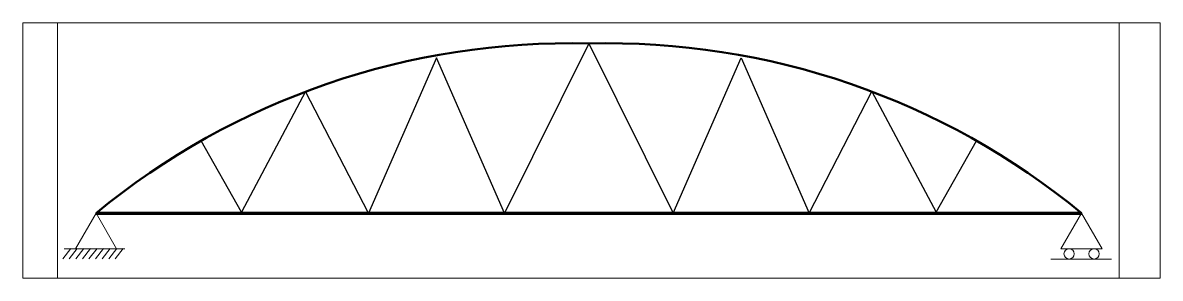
# Paper-space layout 'ukosne' of a CAD drawing. Header units: millimetres. Extents: x 44 to 238, y 14 to 57.
# The model-space entities are those that its viewports show. They can reach past a viewport. Long polylines and large blocks are cut down to what shows.
import ezdxf

# ---------------------------------------------------------------- set-up
doc = ezdxf.new("R2010")
doc.units = ezdxf.units.MM
for name, color, linetype, lineweight in [('dół', 7, 'Continuous', 70), ('podpory', 7, 'Continuous', 20), ('wypełnienie', 7, 'Continuous', 25), ('łuki', 7, 'Continuous', 50)]:
    doc.layers.add(name, color=color, linetype=linetype, lineweight=lineweight)
doc.layers.add('pomocnicze', color=140, linetype='Continuous', lineweight=5, plot=False)

# ---------------------------------------------------------------- blocks, each defined once
blk = doc.blocks.new('*U5')
at = {"layer": 'podpory'}
blk.add_line((-20.07, 0.45), (-26.33, -7.58), dxfattribs=at)
blk = doc.blocks.new('*U6')
at = {"layer": 'podpory', "color": 0, "linetype": 'ByBlock', "lineweight": -2, "transparency": 16777216}
for p in [(0, 0), (5.104, 0), (10.208, 0), (15.312, 0), (20.416, 0), (25.52, 0), (30.624, 0), (35.728, 0), (40.832, 0)]:
    blk.add_blockref('*U5', p, dxfattribs=at)

msp = doc.modelspace()

# ---------------------------------------------------------------- linework, layer by layer
at = {"layer": 'dół'}
msp.add_line((2668.91, 2815.85), (3434.51, 2815.85), dxfattribs=at)
at = {"layer": 'podpory'}
for points in [[(2668.91, 2815.85), (2684.86, 2788.22), (2652.96, 2788.22), (2668.91, 2815.85)], [(3434.51, 2815.85), (3450.46, 2788.22), (3418.56, 2788.22), (3434.51, 2815.85)], [(2652.96, 2788.22), (2691.15, 2788.22), (2644.15, 2788.22)], [(3419.57, 2780.19), (3457.77, 2780.19), (3410.76, 2780.19)]]:
    msp.add_lwpolyline(points, dxfattribs=at)
for centre in [(3424.89, 2784.19), (3444.23, 2784.19)]:
    msp.add_circle(centre, 4, dxfattribs=at)
at = {"layer": 'pomocnicze'}
msp.add_lwpolyline([(2638.85, 2329.94), (3463.85, 2329.94), (3463.85, 3429.94), (2638.85, 3429.94)], close=True, dxfattribs=at)
at = {"layer": 'wypełnienie'}
for p, q in [((3051.71, 2947.81), (2986.26, 2815.85)), ((3051.71, 2947.81), (3117.16, 2815.85)), ((2933.44, 2936.66), (2880.59, 2815.85)), ((2986.26, 2815.85), (2933.44, 2936.66)), ((3117.16, 2815.85), (3169.98, 2936.66)), ((3169.98, 2936.66), (3222.83, 2815.85)), ((2831.71, 2910.36), (2781.94, 2816.76)), ((2880.59, 2815.85), (2831.71, 2910.36)), ((3222.83, 2815.85), (3271.71, 2910.36)), ((3271.71, 2910.36), (3321.47, 2816.76)), ((2781.94, 2816.76), (2750.43, 2872.06)), ((3321.47, 2816.76), (3352.99, 2872.06))]:
    msp.add_line(p, q, dxfattribs=at)
at = {"layer": 'łuki'}
for centre, start, end in [((3037.03, 2369.21), 88.54667, 129.49541), ((3066.39, 2369.21), 50.50459, 91.45333)]:
    msp.add_arc(centre, 578.79, start, end, dxfattribs=at)

# ---------------------------------------------------------------- block references
at = {"layer": 'podpory'}
msp.add_blockref('*U6', (2669.27, 2787.94), dxfattribs=at)

psp = doc.layouts.new('ukosne')

# ---------------------------------------------------------------- viewports
at = {"layer": 'pomocnicze'}
psp.add_viewport(center=(140.97, 35.4), size=(193.54, 43.5136), view_center_point=(3053.81, 2864.58), view_height=198.7041, dxfattribs=at)

doc.saveas('drawing.dxf')
